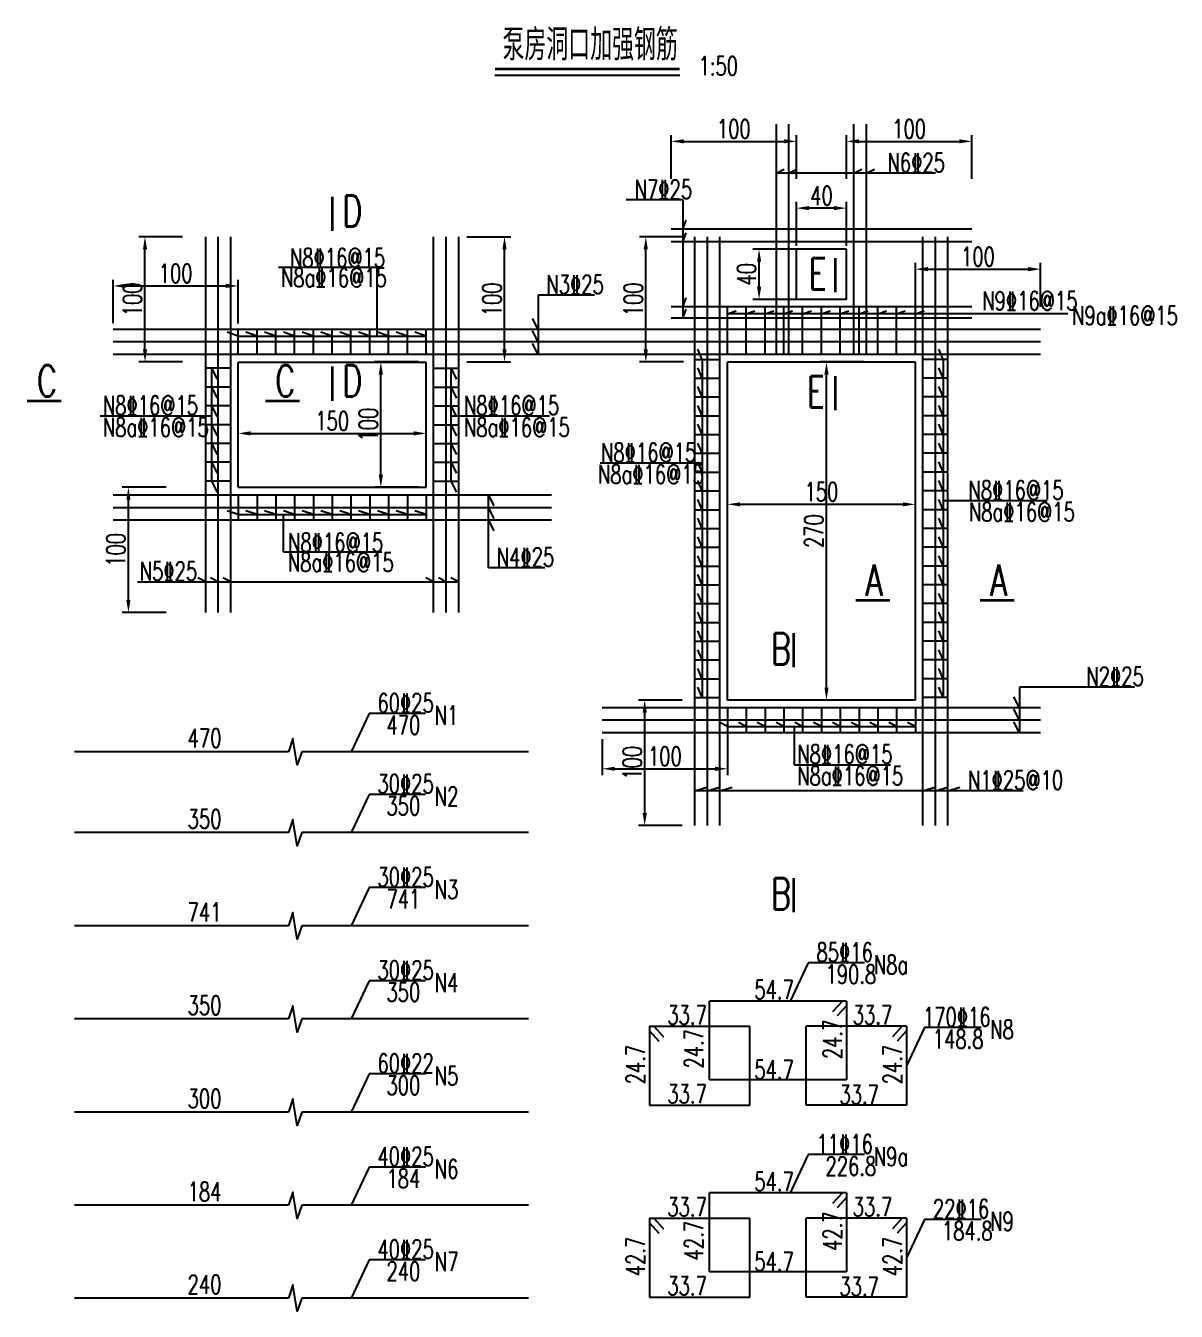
# Model space of a CAD drawing. Header units: millimetres. Extents: x -11227 to 5325, y -353 to 12034.
# Drawn here: x -432 to 486, y -22 to 1004 of the extents above; entities that cross this region are included whole.
import ezdxf

# ---------------------------------------------------------------- set-up
doc = ezdxf.new("R2010")
doc.units = ezdxf.units.MM
for name, color, linetype in [('文字', 7, 'Continuous'), ('次轮廓线', 7, 'Continuous'), ('钢筋', 1, 'Continuous')]:
    doc.layers.add(name, color=color, linetype=linetype)
doc.styles.get("Standard").update_dxf_attribs({"font": 'simplex1.shx', "width": 0.7, "bigfont": 'hztxt.shx'})
doc.dimstyles.new('50', dxfattribs={"dimscale": 5, "dimtxt": 3, "dimasz": 2, "dimexe": 1, "dimexo": 1, "dimgap": 0.5, "dimtad": 1, "dimdec": 1, "dimzin": 12, "dimdsep": 46, "dimtxsty": 'Standard', "dimcen": 0.5, "dimclrd": 256, "dimclre": 256, "dimclrt": 256, "dimadec": 1, "dimazin": 2, "dimtfac": 1, "dimtdec": 1, "dimtmove": 2, "dimatfit": 3, "dimfxl": 0, "dimtolj": 1, "dimtzin": 0, "dimlwd": -1, "dimlwe": -1, "dimarcsym": 0})

# ---------------------------------------------------------------- blocks, each defined once
blk = doc.blocks.new('*D41')
for p, q in [((237, 735.8), (202, 735.8)), ((207, 475.8), (207, 725.8)), ((237, 465.8), (202, 465.8))]:
    blk.add_line(p, q)
for points in [[(205.4, 725.8), (208.7, 725.8), (207, 735.8)], [(205.4, 475.8), (208.7, 475.8), (207, 465.8)]]:
    blk.add_solid(points)
at = {"layer": 'Defpoints', "color": 0}
for p in [(207, 735.8), (278, 735.8), (278, 465.8)]:
    blk.add_point(p, dxfattribs=at)
at = {"insert": (197, 600.8), "char_height": 15, "attachment_point": 5, "rotation": 90}
blk.add_mtext('\\A1;270', dxfattribs=at)
blk = doc.blocks.new('*D42')
for p, q in [((128, 592.2), (128, 627.2)), ((278, 592.2), (278, 627.2)), ((138, 622.2), (268, 622.2))]:
    blk.add_line(p, q)
for points in [[(138, 623.8), (138, 620.5), (128, 622.2)], [(268, 623.8), (268, 620.5), (278, 622.2)]]:
    blk.add_solid(points)
at = {"layer": 'Defpoints', "color": 0}
for p in [(278, 622.2), (128, 465.8), (278, 465.8)]:
    blk.add_point(p, dxfattribs=at)
at = {"insert": (203, 632.2), "char_height": 15, "attachment_point": 5}
blk.add_mtext('\\A1;150', dxfattribs=at)
blk = doc.blocks.new('*D43')
for p, q in [((183.2, 825.8), (148.2, 825.8)), ((153.2, 795.8), (153.2, 815.8)), ((183.2, 785.8), (148.2, 785.8))]:
    blk.add_line(p, q)
for points in [[(151.6, 815.8), (154.9, 815.8), (153.2, 825.8)], [(151.6, 795.8), (154.9, 795.8), (153.2, 785.8)]]:
    blk.add_solid(points)
at = {"layer": 'Defpoints', "color": 0}
for p in [(153.2, 825.8), (223, 825.8), (223, 785.8)]:
    blk.add_point(p, dxfattribs=at)
at = {"insert": (143.2, 805.8), "char_height": 15, "attachment_point": 5, "rotation": 90}
blk.add_mtext('\\A1;40', dxfattribs=at)
blk = doc.blocks.new('*D44')
for p, q in [((183, 828.6), (183, 863.6)), ((223, 828.6), (223, 863.6)), ((213, 858.6), (193, 858.6))]:
    blk.add_line(p, q)
for points in [[(193, 860.3), (193, 857), (183, 858.6)], [(213, 860.3), (213, 857), (223, 858.6)]]:
    blk.add_solid(points)
at = {"layer": 'Defpoints', "color": 0}
for p in [(183, 858.6), (183, 785.8), (223, 785.8)]:
    blk.add_point(p, dxfattribs=at)
at = {"insert": (203, 868.6), "char_height": 15, "attachment_point": 5}
blk.add_mtext('\\A1;40', dxfattribs=at)
blk = doc.blocks.new('*D45')
for p, q in [((-262.6, 648.8), (-262.6, 683.8)), ((-252.6, 678.8), (-122.6, 678.8)), ((-112.6, 648.8), (-112.6, 683.8))]:
    blk.add_line(p, q)
for points in [[(-252.6, 680.5), (-252.6, 677.1), (-262.6, 678.8)], [(-122.6, 680.5), (-122.6, 677.1), (-112.6, 678.8)]]:
    blk.add_solid(points)
at = {"layer": 'Defpoints', "color": 0}
for p in [(-112.6, 678.8), (-262.6, 635.8), (-112.6, 635.8)]:
    blk.add_point(p, dxfattribs=at)
at = {"insert": (-187.6, 688.8), "char_height": 15, "attachment_point": 5}
blk.add_mtext('\\A1;150', dxfattribs=at)
blk = doc.blocks.new('*D46')
for p, q in [((-118.8, 735.8), (-153.8, 735.8)), ((-148.8, 645.8), (-148.8, 725.8)), ((-118.8, 635.8), (-153.8, 635.8))]:
    blk.add_line(p, q)
for points in [[(-150.4, 725.8), (-147.1, 725.8), (-148.8, 735.8)], [(-150.4, 645.8), (-147.1, 645.8), (-148.8, 635.8)]]:
    blk.add_solid(points)
at = {"layer": 'Defpoints', "color": 0}
for p in [(-148.8, 735.8), (-112.6, 735.8), (-112.6, 635.8)]:
    blk.add_point(p, dxfattribs=at)
at = {"insert": (-158.8, 685.8), "char_height": 15, "attachment_point": 5, "rotation": 90}
blk.add_mtext('\\A1;100', dxfattribs=at)
blk = doc.blocks.new('*D83')
for p, q in [((-362.6, 766.8), (-362.6, 801.5)), ((-262.6, 766.5), (-262.6, 801.5)), ((-352.6, 796.5), (-272.6, 796.5))]:
    blk.add_line(p, q)
for points in [[(-352.6, 798.2), (-352.6, 794.9), (-362.6, 796.5)], [(-272.6, 798.2), (-272.6, 794.9), (-262.6, 796.5)]]:
    blk.add_solid(points)
at = {"layer": 'Defpoints', "color": 0}
for p in [(-262.6, 796.5), (-362.6, 761.8), (-262.6, 735.8)]:
    blk.add_point(p, dxfattribs=at)
at = {"insert": (-312.6, 806.5), "char_height": 15, "attachment_point": 5}
blk.add_mtext('\\A1;100', dxfattribs=at)
blk = doc.blocks.new('*D84')
for p, q in [((-80, 835.8), (-45, 835.8)), ((-50, 745.8), (-50, 825.8)), ((-80, 735.8), (-45, 735.8))]:
    blk.add_line(p, q)
for points in [[(-51.7, 825.8), (-48.4, 825.8), (-50, 835.8)], [(-51.7, 745.8), (-48.4, 745.8), (-50, 735.8)]]:
    blk.add_solid(points)
at = {"layer": 'Defpoints', "color": 0}
for p in [(-86.6, 835.8), (-50, 835.8), (-112.6, 735.8)]:
    blk.add_point(p, dxfattribs=at)
at = {"insert": (-60, 785.8), "char_height": 15, "attachment_point": 5, "rotation": 90}
blk.add_mtext('\\A1;100', dxfattribs=at)
blk = doc.blocks.new('*D85')
for p, q in [((-320.3, 635.8), (-355.3, 635.8)), ((-350.3, 545.8), (-350.3, 625.8)), ((-320.3, 535.8), (-355.3, 535.8))]:
    blk.add_line(p, q)
for points in [[(-352, 625.8), (-348.7, 625.8), (-350.3, 635.8)], [(-352, 545.8), (-348.7, 545.8), (-350.3, 535.8)]]:
    blk.add_solid(points)
at = {"layer": 'Defpoints', "color": 0}
for p in [(-350.3, 635.8), (-262.6, 635.8), (-288.6, 535.8)]:
    blk.add_point(p, dxfattribs=at)
at = {"insert": (-360.3, 585.8), "char_height": 15, "attachment_point": 5, "rotation": 90}
blk.add_mtext('\\A1;100', dxfattribs=at)
blk = doc.blocks.new('*D86')
for p, q in [((-307.1, 835.8), (-342.1, 835.8)), ((-337.1, 745.8), (-337.1, 825.8)), ((-307.1, 735.8), (-342.1, 735.8))]:
    blk.add_line(p, q)
for points in [[(-338.7, 825.8), (-335.4, 825.8), (-337.1, 835.8)], [(-338.7, 745.8), (-335.4, 745.8), (-337.1, 735.8)]]:
    blk.add_solid(points)
at = {"layer": 'Defpoints', "color": 0}
for p in [(-337.1, 835.8), (-288.6, 835.8), (-262.6, 735.8)]:
    blk.add_point(p, dxfattribs=at)
at = {"insert": (-347.1, 785.8), "char_height": 15, "attachment_point": 5, "rotation": 90}
blk.add_mtext('\\A1;100', dxfattribs=at)
blk = doc.blocks.new('*D87')
for p, q in [((28, 434.8), (28, 406.1)), ((128, 441.1), (128, 406.1)), ((38, 411.1), (118, 411.1))]:
    blk.add_line(p, q)
for points in [[(38, 412.7), (38, 409.4), (28, 411.1)], [(118, 412.7), (118, 409.4), (128, 411.1)]]:
    blk.add_solid(points)
at = {"layer": 'Defpoints', "color": 0}
for p in [(128, 465.8), (28, 439.8), (128, 411.1)]:
    blk.add_point(p, dxfattribs=at)
at = {"insert": (78, 421.1), "char_height": 15, "attachment_point": 5}
blk.add_mtext('\\A1;100', dxfattribs=at)
blk = doc.blocks.new('*D88')
for p, q in [((91.9, 465.8), (56.9, 465.8)), ((61.9, 375.8), (61.9, 455.8)), ((91.9, 365.8), (56.9, 365.8))]:
    blk.add_line(p, q)
for points in [[(60.2, 455.8), (63.6, 455.8), (61.9, 465.8)], [(60.2, 375.8), (63.6, 375.8), (61.9, 365.8)]]:
    blk.add_solid(points)
at = {"layer": 'Defpoints', "color": 0}
for p in [(61.9, 465.8), (128, 465.8), (102, 365.8)]:
    blk.add_point(p, dxfattribs=at)
at = {"insert": (51.9, 415.8), "char_height": 15, "attachment_point": 5, "rotation": 90}
blk.add_mtext('\\A1;100', dxfattribs=at)
blk = doc.blocks.new('*D89')
for p, q in [((92.8, 835.8), (57.8, 835.8)), ((62.8, 745.8), (62.8, 825.8)), ((92.8, 735.8), (57.8, 735.8))]:
    blk.add_line(p, q)
for points in [[(61.1, 825.8), (64.4, 825.8), (62.8, 835.8)], [(61.1, 745.8), (64.4, 745.8), (62.8, 735.8)]]:
    blk.add_solid(points)
at = {"layer": 'Defpoints', "color": 0}
for p in [(62.8, 835.8), (122, 835.8), (128, 735.8)]:
    blk.add_point(p, dxfattribs=at)
at = {"insert": (52.8, 785.8), "char_height": 15, "attachment_point": 5, "rotation": 90}
blk.add_mtext('\\A1;100', dxfattribs=at)
blk = doc.blocks.new('*D90')
for p, q in [((83, 881.9), (83, 916.9)), ((183, 881.9), (183, 916.9)), ((93, 911.9), (173, 911.9))]:
    blk.add_line(p, q)
for points in [[(93, 913.6), (93, 910.3), (83, 911.9)], [(173, 913.6), (173, 910.3), (183, 911.9)]]:
    blk.add_solid(points)
at = {"layer": 'Defpoints', "color": 0}
for p in [(183, 911.9), (83, 841.8), (183, 825.8)]:
    blk.add_point(p, dxfattribs=at)
at = {"insert": (133, 921.9), "char_height": 15, "attachment_point": 5}
blk.add_mtext('\\A1;100', dxfattribs=at)
blk = doc.blocks.new('*D91')
for p, q in [((223, 881.9), (223, 916.9)), ((323, 881.9), (323, 916.9)), ((233, 911.9), (313, 911.9))]:
    blk.add_line(p, q)
for points in [[(233, 913.6), (233, 910.3), (223, 911.9)], [(313, 913.6), (313, 910.3), (323, 911.9)]]:
    blk.add_solid(points)
at = {"layer": 'Defpoints', "color": 0}
for p in [(323, 911.9), (323, 831.8), (223, 825.8)]:
    blk.add_point(p, dxfattribs=at)
at = {"insert": (273, 921.9), "char_height": 15, "attachment_point": 5}
blk.add_mtext('\\A1;100', dxfattribs=at)
blk = doc.blocks.new('*D92')
for p, q in [((278, 779.9), (278, 814.9)), ((378, 779.9), (378, 814.9)), ((288, 809.9), (368, 809.9))]:
    blk.add_line(p, q)
for points in [[(288, 811.6), (288, 808.2), (278, 809.9)], [(368, 811.6), (368, 808.2), (378, 809.9)]]:
    blk.add_solid(points)
at = {"layer": 'Defpoints', "color": 0}
for p in [(378, 809.9), (378, 741.8), (278, 735.8)]:
    blk.add_point(p, dxfattribs=at)
at = {"insert": (328, 819.9), "char_height": 15, "attachment_point": 5}
blk.add_mtext('\\A1;100', dxfattribs=at)

msp = doc.modelspace()

# ---------------------------------------------------------------- linework, layer by layer
for p, q in [((-57.74, 964.65), (89.9, 964.65)), ((167, 886.49), (173.24, 889.63)), ((294.14, 886.49), (167, 886.49)), ((177, 886.49), (183.24, 889.63)), ((229, 886.49), (235.24, 889.63)), ((239, 886.49), (245.24, 889.63)), ((92.3, 865.21), (47.21, 865.21)), ((92.3, 865.21), (92.3, 770.76)), ((92.3, 841.76), (95.13, 849)), ((92.3, 831.76), (95.13, 839)), ((-230.52, 811.52), (-151.91, 811.52)), ((-151.91, 811.52), (-151.91, 756.36)), ((21.82, 789.24), (-23.27, 789.24)), ((-23.27, 789.24), (-23.27, 741.76)), ((92.3, 779.76), (95.13, 787)), ((-23.27, 761.76), (-27.77, 770.57)), ((92.3, 770.76), (95.13, 778)), ((128, 774.2), (134.95, 776.61)), ((399.65, 774.27), (128, 774.27)), ((143, 774.2), (149.95, 776.61)), ((158, 774.27), (164.95, 776.68)), ((173, 774.27), (179.95, 776.68)), ((188, 774.27), (194.95, 776.68)), ((203, 774.27), (209.95, 776.68)), ((218, 774.27), (224.95, 776.68)), ((233, 774.27), (239.95, 776.68)), ((248, 774.27), (254.95, 776.68)), ((263, 774.27), (269.95, 776.68)), ((278, 774.27), (284.95, 776.68)), ((-262.6, 756.36), (-271.57, 759.49)), ((-247.6, 756.36), (-256.57, 759.49)), ((-232.6, 756.36), (-241.57, 759.49)), ((-217.6, 756.36), (-226.57, 759.49)), ((-202.6, 756.36), (-211.57, 759.49)), ((-187.6, 756.36), (-196.57, 759.49)), ((-172.6, 756.36), (-181.57, 759.49)), ((-157.6, 756.36), (-166.57, 759.49)), ((-142.6, 756.36), (-151.57, 759.49)), ((-127.6, 756.36), (-136.57, 759.49)), ((-112.6, 756.36), (-121.57, 759.49)), ((-23.27, 751.76), (-27.77, 760.57)), ((-262.6, 756.36), (-112.6, 756.36)), ((-23.27, 741.76), (-27.77, 750.57)), ((107.89, 737.91), (104.26, 746.11)), ((300.32, 737.91), (296.69, 746.11)), ((-279.15, 721.95), (-283.64, 730.76)), ((-283.64, 640.76), (-283.64, 730.76)), ((-262.6, 735.76), (-112.6, 735.76)), ((-92.61, 640.76), (-92.61, 730.76)), ((-88.11, 721.95), (-92.61, 730.76)), ((107.89, 722.91), (104.26, 731.11)), ((107.89, 737.91), (107.89, 467.91)), ((300.32, 722.91), (296.69, 731.11)), ((300.32, 737.91), (300.32, 467.91)), ((-279.15, 706.95), (-283.64, 715.76)), ((-88.11, 706.95), (-92.61, 715.76)), ((107.89, 707.91), (104.26, 716.11)), ((300.32, 707.91), (296.69, 716.11)), ((-279.15, 691.95), (-283.64, 700.76)), ((-88.11, 691.95), (-92.61, 700.76)), ((107.89, 692.91), (104.26, 701.11)), ((300.32, 692.91), (296.69, 701.11)), ((-372.87, 692.7), (-283.64, 692.7)), ((-92.61, 692.7), (-14.24, 692.7)), ((-279.15, 676.95), (-283.64, 685.76)), ((-88.11, 676.95), (-92.61, 685.76)), ((107.89, 677.91), (104.26, 686.11)), ((300.32, 677.91), (296.69, 686.11)), ((-279.15, 661.95), (-283.64, 670.76)), ((-88.11, 661.95), (-92.61, 670.76)), ((107.89, 662.91), (104.26, 671.11)), ((300.32, 662.91), (296.69, 671.11)), ((-279.15, 646.95), (-283.64, 655.76)), ((-88.11, 646.95), (-92.61, 655.76)), ((107.89, 655.14), (26.31, 655.14)), ((107.89, 647.91), (104.26, 656.11)), ((300.32, 647.91), (296.69, 656.11)), ((-279.15, 631.95), (-283.64, 640.76)), ((-88.11, 631.95), (-92.61, 640.76)), ((107.89, 632.91), (104.26, 641.11)), ((300.32, 632.91), (296.69, 641.11)), ((-262.6, 635.76), (-112.6, 635.76)), ((-62.9, 571.6), (-62.9, 629.76)), ((-58.41, 620.95), (-62.9, 629.76)), ((107.89, 617.91), (104.26, 626.11)), ((300.32, 617.91), (296.69, 626.11)), ((-262.6, 613.96), (-271.57, 617.1)), ((-247.6, 613.96), (-256.57, 617.1)), ((-232.6, 613.96), (-241.57, 617.1)), ((-217.6, 613.96), (-226.57, 617.1)), ((-202.6, 613.96), (-211.57, 617.1)), ((-187.6, 613.96), (-196.57, 617.1)), ((-172.6, 613.96), (-181.57, 617.1)), ((-157.6, 613.96), (-166.57, 617.1)), ((-142.6, 613.96), (-151.57, 617.1)), ((-127.6, 613.96), (-136.57, 617.1)), ((-112.6, 613.96), (-121.57, 617.1)), ((-58.41, 610.95), (-62.9, 619.76)), ((383.19, 625.09), (300.32, 625.09)), ((-262.6, 613.96), (-112.6, 613.96)), ((-226.49, 584.31), (-226.49, 613.96)), ((-58.41, 600.95), (-62.9, 609.76)), ((107.89, 602.91), (104.26, 611.11)), ((300.32, 602.91), (296.69, 611.11)), ((107.89, 587.91), (104.26, 596.11)), ((300.32, 587.91), (296.69, 596.11)), ((-226.49, 584.31), (-147.88, 584.31)), ((107.89, 572.91), (104.26, 581.11)), ((300.32, 572.91), (296.69, 581.11)), ((-17.81, 571.6), (-62.9, 571.6)), ((107.89, 557.91), (104.26, 566.11)), ((300.32, 557.91), (296.69, 566.11)), ((-343.02, 560.43), (-86.6, 560.43)), ((-288.6, 560.43), (-294.83, 563.56)), ((-278.6, 560.43), (-284.83, 563.56)), ((-268.6, 560.43), (-274.83, 563.56)), ((-106.6, 560.43), (-112.83, 563.56)), ((-96.6, 560.43), (-102.83, 563.56)), ((-86.6, 560.43), (-92.83, 563.56)), ((107.89, 542.91), (104.26, 551.11)), ((300.32, 542.91), (296.69, 551.11)), ((107.89, 527.91), (104.26, 536.11)), ((300.32, 527.91), (296.69, 536.11)), ((107.89, 512.91), (104.26, 521.11)), ((300.32, 512.91), (296.69, 521.11)), ((107.89, 497.91), (104.26, 506.11)), ((300.32, 497.91), (296.69, 506.11)), ((107.89, 482.91), (104.26, 491.11)), ((300.32, 482.91), (296.69, 491.11)), ((107.89, 467.91), (104.26, 476.11)), ((300.32, 467.91), (296.69, 476.11)), ((452.93, 476.31), (361.19, 476.31)), ((361.19, 476.31), (361.19, 439.76)), ((361.19, 459.76), (356.7, 468.57)), ((-158.14, 455.21), (-172.52, 424.65)), ((-113.05, 455.21), (-158.14, 455.21)), ((361.19, 449.76), (356.7, 458.57)), ((128, 444.95), (121.77, 448.08)), ((128, 444.95), (278, 444.95)), ((143, 444.95), (136.77, 448.08)), ((158, 444.95), (151.77, 448.08)), ((173, 444.95), (166.77, 448.08)), ((181.57, 414.32), (181.57, 444.95)), ((188, 444.95), (181.77, 448.08)), ((203, 444.95), (196.77, 448.08)), ((218, 444.95), (211.77, 448.08)), ((233, 444.95), (226.77, 448.08)), ((248, 444.95), (241.77, 448.08)), ((263, 444.95), (256.77, 448.08)), ((278, 444.95), (271.77, 448.08)), ((361.19, 439.76), (356.7, 448.57)), ((181.57, 414.32), (258.17, 414.32)), ((-158.14, 390.65), (-172.52, 360.08)), ((-113.05, 390.65), (-158.14, 390.65)), ((102, 393.56), (111.61, 396.51)), ((364.12, 393.56), (102, 393.56)), ((112, 393.56), (121.61, 396.51)), ((122, 393.56), (131.61, 396.51)), ((284, 393.56), (293.61, 396.51)), ((294, 393.56), (303.61, 396.51)), ((304, 393.56), (313.61, 396.51)), ((-158.14, 316.28), (-172.52, 285.71)), ((-113.05, 316.28), (-158.14, 316.28)), ((192.4, 256.23), (178.02, 225.67)), ((237.49, 256.23), (192.4, 256.23)), ((-158.14, 241.91), (-172.52, 211.34)), ((-113.05, 241.91), (-158.14, 241.91)), ((285.35, 204.55), (270.97, 173.99)), ((330.44, 204.55), (285.35, 204.55)), ((-158.14, 167.53), (-172.52, 136.97)), ((-113.05, 167.53), (-158.14, 167.53)), ((192.4, 103.06), (178.02, 72.5)), ((237.49, 103.06), (192.4, 103.06)), ((-158.14, 93.16), (-172.52, 62.6)), ((-113.05, 93.16), (-158.14, 93.16)), ((285.35, 51.38), (270.97, 20.82)), ((330.44, 51.38), (285.35, 51.38)), ((-158.14, 19.12), (-172.52, -11.45)), ((-113.05, 19.12), (-158.14, 19.12))]:
    msp.add_line(p, q)
at = {"const_width": 2}
for points in [[(-57.74, 969.65), (89.9, 969.65)], [(-187.46, 867.75), (-187.46, 840.28)], [(214.11, 818.84), (214.11, 791.38)], [(-187.46, 732.23), (-187.46, 704.77)], [(214.11, 724.65), (214.11, 697.19)], [(-403.86, 704.69), (-431.32, 704.69)], [(-213.58, 704.69), (-241.04, 704.69)], [(257.71, 545.52), (230.24, 545.52)], [(357.13, 545.52), (329.67, 545.52)], [(180.8, 519.45), (180.8, 491.99)], [(180.8, 323.97), (180.8, 296.51)]]:
    msp.add_lwpolyline(points, dxfattribs=at)
for points in [[(-211.96, 424.65), (-215.47, 414.12), (-218.96, 435.18), (-222.46, 424.65)], [(-211.96, 360.08), (-215.47, 349.55), (-218.96, 370.62), (-222.46, 360.08)], [(-211.96, 285.71), (-215.47, 275.18), (-218.96, 296.25), (-222.46, 285.71)], [(-211.96, 211.34), (-215.47, 200.81), (-218.96, 221.88), (-222.46, 211.34)], [(-211.96, 136.97), (-215.47, 126.44), (-218.96, 147.5), (-222.46, 136.97)], [(-211.96, 62.6), (-215.47, 52.07), (-218.96, 73.13), (-222.46, 62.6)], [(-211.96, -11.45), (-215.47, -21.98), (-218.96, -0.91), (-222.46, -11.45)]]:
    msp.add_lwpolyline(points)
at = {"layer": '次轮廓线'}
for p, q in [((183, 785.76), (183, 825.76)), ((223, 825.76), (183, 825.76)), ((223, 785.76), (223, 825.76)), ((223, 785.76), (183, 785.76)), ((-262.6, 635.76), (-262.6, 735.76)), ((-112.6, 635.76), (-112.6, 735.76)), ((278, 735.76), (128, 735.76)), ((128, 465.76), (128, 735.76)), ((278, 465.76), (278, 735.76)), ((278, 465.76), (128, 465.76))]:
    msp.add_line(p, q, dxfattribs=at)
at = {"layer": '钢筋'}
for p, q in [((167, 741.76), (167, 925.76)), ((177, 741.76), (177, 925.76)), ((229, 741.76), (229, 925.76)), ((239, 741.76), (239, 925.76)), ((323, 841.76), (83, 841.76)), ((-288.6, 535.76), (-288.6, 835.76)), ((-278.6, 535.76), (-278.6, 835.76)), ((-268.6, 535.76), (-268.6, 835.76)), ((-106.6, 535.76), (-106.6, 835.76)), ((-96.6, 535.76), (-96.6, 835.76)), ((-86.6, 535.76), (-86.6, 835.76)), ((323, 831.76), (83, 831.76)), ((102, 365.76), (102, 835.76)), ((112, 365.76), (112, 835.76)), ((122, 365.76), (122, 835.76)), ((284, 365.76), (284, 835.76)), ((294, 365.76), (294, 835.76)), ((304, 365.76), (304, 835.76)), ((323, 779.76), (83, 779.76)), ((323, 770.76), (83, 770.76)), ((128, 741.76), (128, 779.76)), ((143, 741.76), (143, 779.76)), ((158, 741.76), (158, 779.76)), ((173, 741.76), (173, 779.76)), ((188, 741.76), (188, 779.76)), ((203, 741.76), (203, 779.76)), ((218, 741.76), (218, 779.76)), ((233, 741.76), (233, 779.76)), ((248, 741.76), (248, 779.76)), ((263, 741.76), (263, 779.76)), ((278, 741.76), (278, 779.76)), ((378, 761.76), (-362.6, 761.76)), ((-262.6, 741.76), (-262.6, 761.76)), ((-247.6, 741.76), (-247.6, 761.76)), ((-232.6, 741.76), (-232.6, 761.76)), ((-217.6, 741.76), (-217.6, 761.76)), ((-202.6, 741.76), (-202.6, 761.76)), ((-187.6, 741.76), (-187.6, 761.76)), ((-172.6, 741.76), (-172.6, 761.76)), ((-157.6, 741.76), (-157.6, 761.76)), ((-142.6, 741.76), (-142.6, 761.76)), ((-127.6, 741.76), (-127.6, 761.76)), ((-112.6, 741.76), (-112.6, 761.76)), ((378, 751.76), (-362.6, 751.76)), ((378, 741.76), (-362.6, 741.76)), ((-268.6, 730.76), (-288.6, 730.76)), ((-106.6, 730.76), (-86.6, 730.76)), ((102, 737.91), (122, 737.91)), ((304, 737.91), (284, 737.91)), ((102, 722.91), (122, 722.91)), ((304, 722.91), (284, 722.91)), ((-268.6, 715.76), (-288.6, 715.76)), ((-106.6, 715.76), (-86.6, 715.76)), ((-268.6, 700.76), (-288.6, 700.76)), ((-106.6, 700.76), (-86.6, 700.76)), ((102, 707.91), (122, 707.91)), ((304, 707.91), (284, 707.91)), ((102, 692.91), (122, 692.91)), ((304, 692.91), (284, 692.91)), ((-268.6, 685.76), (-288.6, 685.76)), ((-106.6, 685.76), (-86.6, 685.76)), ((102, 677.91), (122, 677.91)), ((304, 677.91), (284, 677.91)), ((-268.6, 670.76), (-288.6, 670.76)), ((-106.6, 670.76), (-86.6, 670.76)), ((102, 662.91), (122, 662.91)), ((304, 662.91), (284, 662.91)), ((-268.6, 655.76), (-288.6, 655.76)), ((-106.6, 655.76), (-86.6, 655.76)), ((102, 647.91), (122, 647.91)), ((304, 647.91), (284, 647.91)), ((-268.6, 640.76), (-288.6, 640.76)), ((-106.6, 640.76), (-86.6, 640.76)), ((-362.6, 629.76), (-12.6, 629.76)), ((-262.6, 629.76), (-262.6, 609.76)), ((-247.6, 629.76), (-247.6, 609.76)), ((-232.6, 629.76), (-232.6, 609.76)), ((-217.6, 629.76), (-217.6, 609.76)), ((-202.6, 629.76), (-202.6, 609.76)), ((-187.6, 629.76), (-187.6, 609.76)), ((-172.6, 629.76), (-172.6, 609.76)), ((-157.6, 629.76), (-157.6, 609.76)), ((-142.6, 629.76), (-142.6, 609.76)), ((-127.6, 629.76), (-127.6, 609.76)), ((-112.6, 629.76), (-112.6, 609.76)), ((102, 632.91), (122, 632.91)), ((304, 632.91), (284, 632.91)), ((-362.6, 619.76), (-12.6, 619.76)), ((102, 617.91), (122, 617.91)), ((304, 617.91), (284, 617.91)), ((-362.6, 609.76), (-12.6, 609.76)), ((102, 602.91), (122, 602.91)), ((304, 602.91), (284, 602.91)), ((102, 587.91), (122, 587.91)), ((304, 587.91), (284, 587.91)), ((102, 572.91), (122, 572.91)), ((304, 572.91), (284, 572.91)), ((102, 557.91), (122, 557.91)), ((304, 557.91), (284, 557.91)), ((102, 542.91), (122, 542.91)), ((304, 542.91), (284, 542.91)), ((102, 527.91), (122, 527.91)), ((304, 527.91), (284, 527.91)), ((102, 512.91), (122, 512.91)), ((304, 512.91), (284, 512.91)), ((102, 497.91), (122, 497.91)), ((304, 497.91), (284, 497.91)), ((102, 482.91), (122, 482.91)), ((304, 482.91), (284, 482.91)), ((102, 467.91), (122, 467.91)), ((304, 467.91), (284, 467.91)), ((378, 459.76), (28, 459.76)), ((128, 459.76), (128, 439.76)), ((143, 459.76), (143, 439.76)), ((158, 459.76), (158, 439.76)), ((173, 459.76), (173, 439.76)), ((188, 459.76), (188, 439.76)), ((203, 459.76), (203, 439.76)), ((218, 459.76), (218, 439.76)), ((233, 459.76), (233, 439.76)), ((248, 459.76), (248, 439.76)), ((263, 459.76), (263, 439.76)), ((278, 459.76), (278, 439.76)), ((378, 449.76), (28, 449.76)), ((378, 439.76), (28, 439.76)), ((223.08, 225.67), (113.7, 225.67)), ((113.7, 162.65), (113.7, 225.67)), ((219.7, 225.67), (211.95, 217.17)), ((223.08, 221.96), (215.64, 213.8)), ((223.08, 225.67), (223.08, 162.65)), ((65.82, 205.5), (145.94, 205.5)), ((65.82, 205.5), (65.82, 142.48)), ((69.2, 205.5), (76.95, 197)), ((145.94, 142.48), (145.94, 205.5)), ((270.97, 205.5), (190.84, 205.5)), ((190.84, 142.48), (190.84, 205.5)), ((267.58, 205.5), (259.83, 197)), ((270.97, 205.5), (270.97, 142.48)), ((65.82, 201.79), (73.26, 193.63)), ((270.97, 201.79), (263.53, 193.63)), ((223.08, 162.65), (113.7, 162.65)), ((65.82, 142.48), (145.94, 142.48)), ((270.97, 142.48), (190.84, 142.48)), ((223.08, 72.5), (113.7, 72.5)), ((113.7, 9.48), (113.7, 72.5)), ((219.7, 72.5), (211.95, 63.99)), ((223.08, 72.5), (223.08, 9.48)), ((223.08, 68.79), (215.64, 60.63)), ((65.82, 52.33), (145.94, 52.33)), ((65.82, 52.33), (65.82, -10.69)), ((69.2, 52.33), (76.95, 43.82)), ((145.94, -10.69), (145.94, 52.33)), ((270.97, 52.33), (190.84, 52.33)), ((190.84, -10.69), (190.84, 52.33)), ((267.58, 52.33), (259.83, 43.82)), ((270.97, 52.33), (270.97, -10.69)), ((65.82, 48.62), (73.26, 40.46)), ((270.97, 48.62), (263.53, 40.46)), ((223.08, 9.48), (113.7, 9.48)), ((65.82, -10.69), (145.94, -10.69)), ((270.97, -10.69), (190.84, -10.69))]:
    msp.add_line(p, q, dxfattribs=at)
for points in [[(-222.46, 424.65), (-393.25, 424.65)], [(-30.89, 424.65), (-211.96, 424.65)], [(-222.46, 360.08), (-393.25, 360.08)], [(-30.89, 360.08), (-211.96, 360.08)], [(-222.46, 285.71), (-393.25, 285.71)], [(-30.89, 285.71), (-211.96, 285.71)], [(-222.46, 211.34), (-393.25, 211.34)], [(-30.89, 211.34), (-211.96, 211.34)], [(-222.46, 136.97), (-393.25, 136.97)], [(-30.89, 136.97), (-211.96, 136.97)], [(-222.46, 62.6), (-393.25, 62.6)], [(-30.89, 62.6), (-211.96, 62.6)], [(-222.46, -11.45), (-393.25, -11.45)], [(-30.89, -11.45), (-211.96, -11.45)]]:
    msp.add_lwpolyline(points, dxfattribs=at)

# ---------------------------------------------------------------- texts
at = {"width": 0.7}
for s, p in [('N6%%13225', (255.7, 887.44)), ('N7%%13225', (53.86, 866.16)), ('N8%%13216@15', (-221.39, 811.47)), ('N8a%%13216@15', (-228.58, 795.66)), ('N3%%13225', (-16.63, 790.19)), ('N9%%13216@15', (331.39, 777.17)), ('N9a%%13216@15', (403.08, 765.33)), ('N8%%13216@15', (-370.78, 693.65)), ('N8%%13216@15', (-82.47, 693.65)), ('N8a%%13216@15', (-370.78, 676.26)), ('N8a%%13216@15', (-82.47, 676.26)), ('N8%%13216@15', (27, 656.09)), ('N8a%%13216@15', (24.52, 638.7)), ('N8%%13216@15', (320.32, 626.04)), ('N8a%%13216@15', (320.71, 608.65)), ('N8%%13216@15', (-222.91, 584.25)), ('N4%%13225', (-56.25, 572.55)), ('N5%%13225', (-341.31, 561.38)), ('N8a%%13216@15', (-223.08, 568.44)), ('N2%%13225', (414.49, 477.26)), ('60%%13225', (-151.49, 456.16)), ('470', (-144.28, 438.57)), ('N1', (-105.76, 446.19)), ('470', (-303.04, 428.02)), ('N8%%13216@15', (183.67, 415.27)), ('N8a%%13216@15', (183.67, 398.02)), ('30%%13225', (-151.49, 391.6)), ('N1%%13225@10', (319.94, 394.51)), ('N2', (-105.76, 381.62)), ('350', (-144.28, 374.01)), ('350', (-303.04, 363.45)), ('30%%13225', (-151.49, 317.22)), ('N3', (-105.76, 307.25)), ('741', (-144.28, 299.64)), ('741', (-303.04, 289.08)), ('85%%13216', (199.05, 257.18)), ('30%%13225', (-151.49, 242.85)), ('N8a', (244.78, 247.21)), ('N4', (-105.76, 232.88)), ('190.8', (206.26, 239.59)), ('350', (-144.28, 225.27)), ('54.7', (149.42, 227.23)), ('350', (-303.04, 214.71)), ('33.7', (79.97, 207.06)), ('33.7', (228, 207.06)), ('170%%13216', (284.09, 205.5)), ('N8', (337.72, 195.53)), ('148.8', (291.91, 187.91)), ('60%%13222', (-151.49, 168.48)), ('54.7', (149.42, 163.41)), ('300', (-144.28, 150.89)), ('N5', (-105.76, 158.51)), ('300', (-303.04, 140.34)), ('33.7', (79.97, 144.04)), ('33.7', (217.37, 143.48)), ('11%%13216', (199.05, 104.01)), ('40%%13225', (-151.49, 94.11)), ('N9a', (244.78, 94.04)), ('N6', (-105.76, 84.14)), ('226.8', (206.26, 86.42)), ('184', (-144.28, 76.52)), ('54.7', (149.42, 74.06)), ('184', (-303.04, 65.97)), ('33.7', (79.97, 53.89)), ('33.7', (228, 53.89)), ('22%%13216', (291.99, 52.33)), ('N9', (337.72, 42.36)), ('184.8', (299.21, 34.74)), ('40%%13225', (-151.49, 20.06)), ('N7', (-105.76, 10.09)), ('54.7', (149.42, 10.24)), ('240', (-144.28, 2.48)), ('240', (-303.04, -8.08)), ('33.7', (79.97, -9.13)), ('33.7', (217.37, -9.69))]:
    msp.add_text(s, height=15, dxfattribs=at).set_placement(p)
for s, p in [('24.7', (219.31, 179.37)), ('24.7', (108.56, 171.84)), ('24.7', (62.05, 159.2)), ('24.7', (267.19, 159.2)), ('42.7', (219.31, 26.2)), ('42.7', (108.56, 18.67)), ('42.7', (62.05, 6.03)), ('42.7', (267.19, 6.03))]:
    msp.add_text(s, height=15, rotation=90, dxfattribs=at).set_placement(p)
at = {"layer": '文字', "width": 0.7}
for s, height, p in [('泵房洞口加强钢筋', 25, (-51.64, 976.51)), ('1:50', 15, (104.9, 964.65)), ('D', 25, (-179.36, 843.82)), ('E', 25, (192.9, 793.71)), ('C', 25, (-423.22, 708.23)), ('C', 25, (-232.94, 708.23)), ('D', 25, (-179.36, 708.3)), ('E', 25, (191.5, 699.52)), ('A', 25, (238.35, 549.05)), ('A', 25, (337.77, 549.05)), ('B', 25, (162.87, 494.32)), ('B', 25, (162.87, 298.84))]:
    msp.add_text(s, height=height, dxfattribs=at).set_placement(p)

# ---------------------------------------------------------------- dimensions: what is measured, and where the dimension line sits
for base, p1, p2, picture, middle in [((183, 911.93), (83, 841.76), (183, 825.76), '*D90', (133, 921.93)), ((323, 911.93), (223, 825.76), (323, 831.76), '*D91', (273, 921.93)), ((183, 858.63), (223, 785.76), (183, 785.76), '*D44', (203, 868.63)), ((378, 809.91), (278, 735.76), (378, 741.76), '*D92', (328, 819.91)), ((-262.6, 796.52), (-362.6, 761.76), (-262.6, 735.76), '*D83', (-312.6, 806.52)), ((-112.6, 678.79), (-262.6, 635.76), (-112.6, 635.76), '*D45', (-187.6, 688.79)), ((278, 622.18), (128, 465.76), (278, 465.76), '*D42', (203, 632.18)), ((128, 411.07), (28, 439.76), (128, 465.76), '*D87', (78, 421.07))]:
    dim = msp.add_linear_dim(base=base, p1=p1, p2=p2, dimstyle='50')
    dim.commit()
    dim.dimension.update_dxf_attribs({"geometry": picture, "text_midpoint": middle})
for base, p1, p2, picture, middle in [((-337.08, 835.76), (-262.6, 735.76), (-288.6, 835.76), '*D86', (-347.08, 785.76)), ((-50.05, 835.76), (-112.6, 735.76), (-86.6, 835.76), '*D84', (-60.05, 785.76)), ((62.78, 835.76), (128, 735.76), (122, 835.76), '*D89', (52.78, 785.76)), ((153.24, 825.76), (223, 785.76), (223, 825.76), '*D43', (143.24, 805.76)), ((-148.77, 735.76), (-112.6, 635.76), (-112.6, 735.76), '*D46', (-158.77, 685.76)), ((207.02, 735.76), (278, 465.76), (278, 735.76), '*D41', (197.02, 600.76)), ((-350.34, 635.76), (-288.6, 535.76), (-262.6, 635.76), '*D85', (-360.34, 585.76)), ((61.89, 465.76), (102, 365.76), (128, 465.76), '*D88', (51.89, 415.76))]:
    dim = msp.add_linear_dim(base=base, p1=p1, p2=p2, angle=90, dimstyle='50')
    dim.commit()
    dim.dimension.update_dxf_attribs({"geometry": picture, "text_midpoint": middle})

doc.saveas('drawing.dxf')
